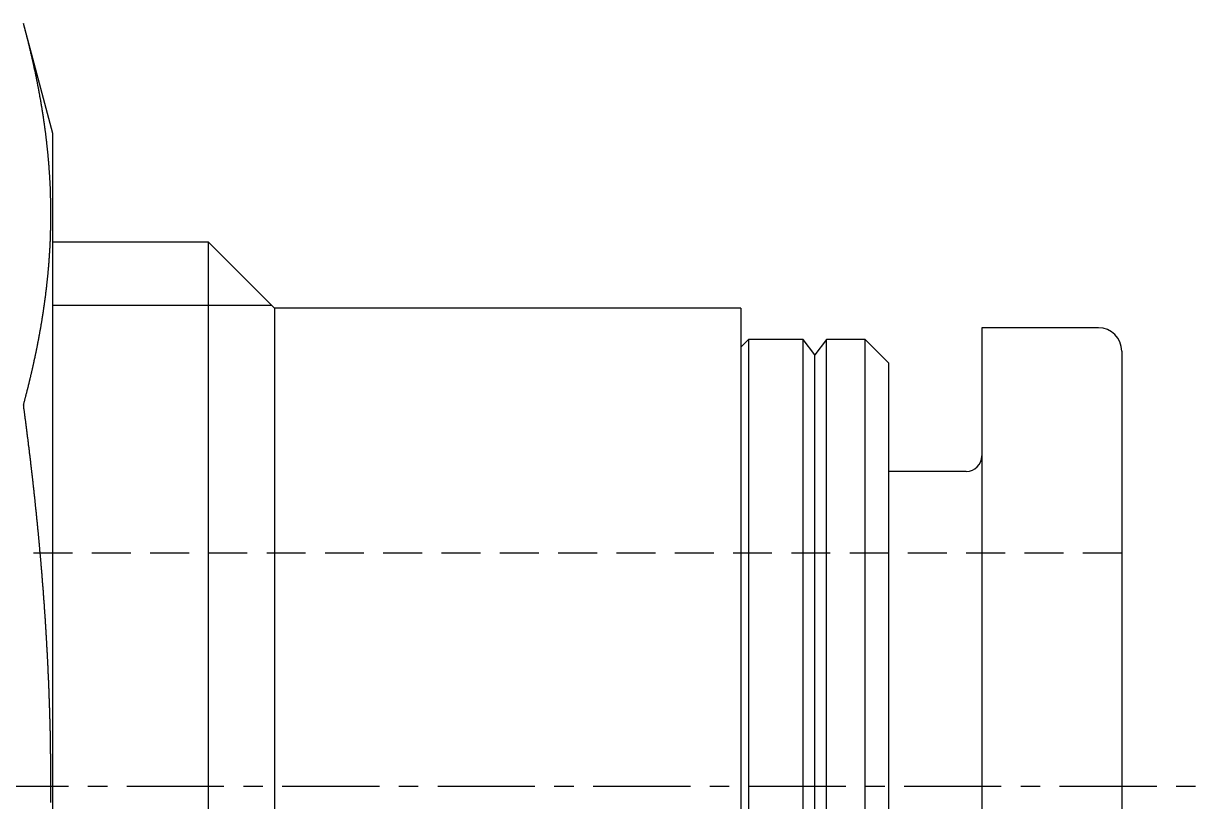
# Model space of a CAD drawing. Extents: x 8.8 to 94.1, y -12.6 to 64.2.
# Drawn here: x 48.79 to 63.92, y 18.4 to 28.41 of the extents above; entities that cross this region are included whole.
import ezdxf

# ---------------------------------------------------------------- set-up
doc = ezdxf.new("R2010")
doc.units = 0
doc.linetypes.add('CENTER', pattern=[2, 1.25, -0.25, 0.25, -0.25])
doc.linetypes.add('DASHED', pattern=[0.75, 0.5, -0.25])
doc.layers.get('0').update_dxf_attribs({"linetype": 'CONTINUOUS'})
doc.layers.add('CENTER', color=1, linetype='CENTER')
doc.layers.add('LY_1', color=7, linetype='CONTINUOUS')

msp = doc.modelspace()

# ---------------------------------------------------------------- linework, layer by layer
at = {"color": 7, "linetype": 'CONTINUOUS'}
for p, q in [((49.172, 26.995), (48.793, 28.41)), ((49.172, 10.195), (49.172, 26.995)), ((51.172, 25.595), (49.172, 25.595)), ((51.172, 11.595), (51.172, 25.595)), ((52.022, 24.745), (51.172, 25.595)), ((52.022, 24.745), (52.022, 12.445)), ((58.022, 24.745), (52.022, 24.745)), ((58.022, 24.745), (58.022, 12.445)), ((61.122, 24.495), (61.122, 12.695)), ((62.622, 24.495), (61.122, 24.495)), ((58.122, 24.345), (58.022, 24.245)), ((58.122, 24.345), (58.122, 12.845)), ((58.822, 24.345), (58.122, 24.345)), ((58.822, 12.845), (58.822, 24.345)), ((58.972, 24.145), (58.822, 24.345)), ((59.122, 24.345), (58.972, 24.145)), ((59.122, 12.845), (59.122, 24.345)), ((59.622, 24.345), (59.122, 24.345)), ((59.622, 12.845), (59.622, 24.345)), ((59.922, 24.045), (59.622, 24.345)), ((58.972, 13.045), (58.972, 24.145)), ((62.922, 24.195), (62.922, 12.995)), ((59.922, 24.045), (59.922, 13.145)), ((60.922, 22.645), (59.922, 22.645))]:
    msp.add_line(p, q, dxfattribs=at)
at = {"color": 3, "linetype": 'DASHED'}
msp.add_line((62.922, 21.595), (45.822, 21.595), dxfattribs=at)
at = {"color": 7}
for points in [[(48.793, 23.502, 0), (48.795, 23.509, 0), (48.796, 23.515, 0), (48.798, 23.521, 0), (48.8, 23.527, 0), (48.801, 23.534, 0), (48.803, 23.54, 0), (48.805, 23.546, 0), (48.806, 23.552, 0), (48.808, 23.559, 0), (48.81, 23.565, 0), (48.811, 23.571, 0), (48.813, 23.578, 0), (48.815, 23.584, 0), (48.816, 23.59, 0), (48.818, 23.596, 0), (48.819, 23.603, 0), (48.821, 23.609, 0), (48.823, 23.615, 0), (48.824, 23.621, 0), (48.826, 23.628, 0), (48.828, 23.634, 0), (48.829, 23.64, 0), (48.831, 23.647, 0), (48.832, 23.653, 0), (48.834, 23.659, 0), (48.836, 23.665, 0), (48.837, 23.672, 0), (48.839, 23.678, 0), (48.84, 23.684, 0), (48.842, 23.691, 0), (48.843, 23.697, 0), (48.845, 23.703, 0), (48.847, 23.709, 0), (48.848, 23.716, 0), (48.85, 23.722, 0), (48.851, 23.728, 0), (48.853, 23.735, 0), (48.855, 23.741, 0), (48.856, 23.747, 0), (48.858, 23.753, 0), (48.859, 23.76, 0), (48.861, 23.766, 0), (48.862, 23.772, 0), (48.864, 23.779, 0), (48.865, 23.785, 0), (48.867, 23.791, 0), (48.868, 23.797, 0), (48.87, 23.804, 0), (48.871, 23.81, 0), (48.873, 23.816, 0), (48.874, 23.823, 0), (48.876, 23.829, 0), (48.877, 23.835, 0), (48.879, 23.842, 0), (48.88, 23.848, 0), (48.882, 23.854, 0), (48.883, 23.861, 0), (48.885, 23.867, 0), (48.886, 23.873, 0), (48.888, 23.88, 0), (48.889, 23.886, 0), (48.891, 23.892, 0), (48.892, 23.898, 0), (48.894, 23.905, 0), (48.895, 23.911, 0), (48.897, 23.917, 0), (48.898, 23.924, 0), (48.9, 23.93, 0), (48.901, 23.936, 0), (48.903, 23.943, 0), (48.904, 23.949, 0), (48.906, 23.955, 0), (48.907, 23.962, 0), (48.908, 23.968, 0), (48.91, 23.974, 0), (48.911, 23.981, 0), (48.913, 23.987, 0), (48.914, 23.993, 0), (48.916, 24, 0), (48.917, 24.006, 0), (48.918, 24.012, 0), (48.92, 24.018, 0), (48.921, 24.025, 0), (48.923, 24.031, 0), (48.924, 24.038, 0), (48.925, 24.044, 0), (48.927, 24.05, 0), (48.928, 24.056, 0), (48.93, 24.063, 0), (48.931, 24.069, 0), (48.932, 24.076, 0), (48.934, 24.082, 0), (48.935, 24.088, 0), (48.936, 24.095, 0), (48.938, 24.101, 0), (48.939, 24.107, 0), (48.941, 24.113, 0), (48.942, 24.12, 0), (48.943, 24.126, 0), (48.944, 24.133, 0), (48.946, 24.139, 0), (48.947, 24.145, 0), (48.949, 24.152, 0), (48.95, 24.158, 0), (48.951, 24.164, 0), (48.953, 24.171, 0), (48.954, 24.177, 0), (48.955, 24.183, 0), (48.956, 24.19, 0), (48.958, 24.196, 0), (48.959, 24.202, 0), (48.96, 24.209, 0), (48.962, 24.215, 0), (48.963, 24.221, 0), (48.964, 24.228, 0), (48.965, 24.234, 0), (48.967, 24.241, 0), (48.968, 24.247, 0), (48.969, 24.253, 0), (48.971, 24.26, 0), (48.972, 24.266, 0), (48.973, 24.272, 0), (48.974, 24.279, 0), (48.976, 24.285, 0), (48.977, 24.291, 0), (48.978, 24.298, 0), (48.979, 24.304, 0), (48.981, 24.311, 0), (48.982, 24.317, 0), (48.983, 24.323, 0), (48.984, 24.33, 0), (48.985, 24.336, 0), (48.987, 24.342, 0), (48.988, 24.349, 0), (48.989, 24.355, 0), (48.99, 24.361, 0), (48.992, 24.368, 0), (48.993, 24.374, 0), (48.994, 24.381, 0), (48.995, 24.387, 0), (48.996, 24.393, 0), (48.997, 24.4, 0), (48.999, 24.406, 0), (49, 24.412, 0), (49.001, 24.419, 0), (49.002, 24.425, 0), (49.003, 24.431, 0), (49.004, 24.438, 0), (49.005, 24.444, 0), (49.007, 24.451, 0), (49.008, 24.457, 0), (49.009, 24.463, 0), (49.01, 24.47, 0), (49.011, 24.476, 0), (49.012, 24.483, 0), (49.014, 24.489, 0), (49.015, 24.495, 0), (49.016, 24.502, 0), (49.017, 24.508, 0), (49.018, 24.515, 0), (49.019, 24.521, 0), (49.02, 24.527, 0), (49.021, 24.534, 0), (49.022, 24.54, 0), (49.023, 24.547, 0), (49.024, 24.553, 0), (49.026, 24.559, 0), (49.027, 24.566, 0), (49.028, 24.572, 0), (49.029, 24.578, 0), (49.03, 24.585, 0), (49.031, 24.591, 0), (49.032, 24.598, 0), (49.033, 24.604, 0), (49.034, 24.61, 0), (49.035, 24.617, 0), (49.036, 24.623, 0), (49.037, 24.63, 0), (49.038, 24.636, 0), (49.039, 24.642, 0), (49.04, 24.649, 0), (49.041, 24.655, 0), (49.042, 24.662, 0), (49.043, 24.668, 0), (49.044, 24.674, 0), (49.045, 24.681, 0), (49.046, 24.687, 0), (49.047, 24.694, 0), (49.048, 24.7, 0), (49.049, 24.706, 0), (49.05, 24.713, 0), (49.051, 24.719, 0), (49.052, 24.726, 0), (49.053, 24.732, 0), (49.054, 24.739, 0), (49.055, 24.745, 0), (49.056, 24.751, 0), (49.056, 24.758, 0), (49.057, 24.764, 0), (49.058, 24.771, 0), (49.059, 24.777, 0), (49.06, 24.784, 0), (49.061, 24.79, 0), (49.062, 24.796, 0), (49.063, 24.803, 0), (49.064, 24.809, 0), (49.065, 24.816, 0), (49.066, 24.822, 0), (49.066, 24.828, 0), (49.067, 24.835, 0), (49.068, 24.841, 0), (49.069, 24.848, 0), (49.07, 24.854, 0), (49.071, 24.861, 0), (49.072, 24.867, 0), (49.073, 24.873, 0), (49.073, 24.88, 0), (49.074, 24.886, 0), (49.075, 24.893, 0), (49.076, 24.899, 0), (49.077, 24.906, 0), (49.078, 24.912, 0), (49.078, 24.918, 0), (49.079, 24.925, 0), (49.08, 24.931, 0), (49.081, 24.938, 0), (49.082, 24.944, 0), (49.082, 24.951, 0), (49.083, 24.957, 0), (49.084, 24.963, 0), (49.085, 24.97, 0), (49.086, 24.976, 0), (49.086, 24.983, 0), (49.087, 24.989, 0), (49.088, 24.996, 0), (49.089, 25.002, 0), (49.089, 25.009, 0), (49.09, 25.015, 0), (49.091, 25.021, 0), (49.092, 25.028, 0), (49.092, 25.034, 0), (49.093, 25.041, 0), (49.094, 25.047, 0), (49.094, 25.054, 0), (49.095, 25.06, 0), (49.096, 25.067, 0), (49.097, 25.073, 0), (49.097, 25.079, 0), (49.098, 25.086, 0), (49.099, 25.092, 0), (49.099, 25.099, 0), (49.1, 25.105, 0), (49.101, 25.112, 0), (49.101, 25.118, 0), (49.102, 25.125, 0), (49.103, 25.131, 0), (49.103, 25.137, 0), (49.104, 25.144, 0), (49.105, 25.15, 0), (49.105, 25.157, 0), (49.106, 25.163, 0), (49.107, 25.17, 0), (49.107, 25.176, 0), (49.108, 25.183, 0), (49.108, 25.189, 0), (49.109, 25.195, 0), (49.11, 25.202, 0), (49.11, 25.208, 0), (49.111, 25.215, 0), (49.111, 25.221, 0), (49.112, 25.228, 0), (49.113, 25.234, 0), (49.113, 25.241, 0), (49.114, 25.247, 0), (49.114, 25.254, 0), (49.115, 25.26, 0), (49.115, 25.267, 0), (49.116, 25.273, 0), (49.117, 25.279, 0), (49.117, 25.286, 0), (49.118, 25.292, 0), (49.118, 25.299, 0), (49.119, 25.305, 0), (49.119, 25.312, 0), (49.12, 25.318, 0), (49.12, 25.325, 0), (49.121, 25.331, 0), (49.121, 25.338, 0), (49.122, 25.344, 0), (49.122, 25.351, 0), (49.123, 25.357, 0), (49.123, 25.363, 0), (49.124, 25.37, 0), (49.124, 25.376, 0), (49.125, 25.383, 0), (49.125, 25.389, 0), (49.126, 25.396, 0), (49.126, 25.402, 0), (49.126, 25.409, 0), (49.127, 25.415, 0), (49.127, 25.422, 0), (49.128, 25.428, 0), (49.128, 25.435, 0), (49.129, 25.441, 0), (49.129, 25.448, 0), (49.129, 25.454, 0), (49.13, 25.46, 0), (49.13, 25.467, 0), (49.131, 25.473, 0), (49.131, 25.48, 0), (49.131, 25.486, 0), (49.132, 25.493, 0), (49.132, 25.499, 0), (49.133, 25.506, 0), (49.133, 25.512, 0), (49.133, 25.519, 0), (49.134, 25.525, 0), (49.134, 25.532, 0), (49.134, 25.538, 0), (49.135, 25.545, 0), (49.135, 25.551, 0), (49.135, 25.558, 0), (49.136, 25.564, 0), (49.136, 25.57, 0), (49.136, 25.577, 0), (49.136, 25.583, 0), (49.137, 25.59, 0), (49.137, 25.596, 0), (49.137, 25.603, 0), (49.138, 25.609, 0), (49.138, 25.616, 0), (49.138, 25.622, 0), (49.139, 25.629, 0), (49.139, 25.635, 0), (49.139, 25.642, 0), (49.139, 25.648, 0), (49.14, 25.655, 0), (49.14, 25.661, 0), (49.14, 25.668, 0), (49.14, 25.674, 0), (49.141, 25.681, 0), (49.141, 25.687, 0), (49.141, 25.694, 0), (49.141, 25.7, 0), (49.141, 25.706, 0), (49.142, 25.713, 0), (49.142, 25.72, 0), (49.142, 25.726, 0), (49.142, 25.732, 0), (49.142, 25.739, 0), (49.142, 25.745, 0), (49.143, 25.752, 0), (49.143, 25.758, 0), (49.143, 25.765, 0), (49.143, 25.771, 0), (49.143, 25.778, 0), (49.144, 25.784, 0), (49.144, 25.791, 0), (49.144, 25.797, 0), (49.144, 25.804, 0), (49.144, 25.81, 0), (49.144, 25.817, 0), (49.144, 25.823, 0), (49.144, 25.83, 0), (49.144, 25.836, 0), (49.145, 25.843, 0), (49.145, 25.849, 0), (49.145, 25.856, 0), (49.145, 25.862, 0), (49.145, 25.869, 0), (49.145, 25.875, 0), (49.145, 25.881, 0), (49.145, 25.888, 0), (49.145, 25.895, 0), (49.145, 25.901, 0), (49.145, 25.907, 0), (49.145, 25.914, 0), (49.145, 25.92, 0), (49.145, 25.927, 0), (49.145, 25.933, 0), (49.145, 25.94, 0), (49.145, 25.946, 0), (49.145, 25.953, 0), (49.145, 25.959, 0), (49.145, 25.966, 0), (49.145, 25.972, 0), (49.145, 25.979, 0), (49.145, 25.985, 0), (49.145, 25.992, 0), (49.145, 25.998, 0), (49.145, 26.005, 0), (49.145, 26.011, 0), (49.145, 26.018, 0), (49.145, 26.024, 0), (49.145, 26.031, 0), (49.145, 26.037, 0), (49.145, 26.044, 0), (49.145, 26.05, 0), (49.145, 26.057, 0), (49.145, 26.063, 0), (49.145, 26.07, 0), (49.144, 26.076, 0), (49.144, 26.082, 0), (49.144, 26.089, 0), (49.144, 26.095, 0), (49.144, 26.102, 0), (49.144, 26.108, 0), (49.144, 26.115, 0), (49.144, 26.121, 0), (49.144, 26.128, 0), (49.143, 26.134, 0), (49.143, 26.141, 0), (49.143, 26.147, 0), (49.143, 26.154, 0), (49.143, 26.16, 0), (49.142, 26.167, 0), (49.142, 26.173, 0), (49.142, 26.18, 0), (49.142, 26.186, 0), (49.142, 26.193, 0), (49.142, 26.199, 0), (49.141, 26.206, 0), (49.141, 26.212, 0), (49.141, 26.219, 0), (49.141, 26.225, 0), (49.141, 26.232, 0), (49.14, 26.238, 0), (49.14, 26.244, 0), (49.14, 26.251, 0), (49.14, 26.258, 0), (49.139, 26.264, 0), (49.139, 26.27, 0), (49.139, 26.277, 0), (49.139, 26.283, 0), (49.138, 26.29, 0), (49.138, 26.296, 0), (49.138, 26.303, 0), (49.138, 26.309, 0), (49.137, 26.316, 0), (49.137, 26.322, 0), (49.137, 26.329, 0), (49.136, 26.335, 0), (49.136, 26.342, 0), (49.136, 26.348, 0), (49.135, 26.355, 0), (49.135, 26.361, 0), (49.135, 26.368, 0), (49.134, 26.374, 0), (49.134, 26.381, 0), (49.134, 26.387, 0), (49.133, 26.393, 0), (49.133, 26.4, 0), (49.133, 26.406, 0), (49.132, 26.413, 0), (49.132, 26.419, 0), (49.131, 26.426, 0), (49.131, 26.432, 0), (49.131, 26.439, 0), (49.13, 26.445, 0), (49.13, 26.452, 0), (49.13, 26.458, 0), (49.129, 26.465, 0), (49.129, 26.471, 0), (49.128, 26.478, 0), (49.128, 26.484, 0), (49.127, 26.491, 0), (49.127, 26.497, 0), (49.127, 26.503, 0), (49.126, 26.51, 0), (49.126, 26.516, 0), (49.125, 26.523, 0), (49.125, 26.529, 0), (49.124, 26.536, 0), (49.124, 26.542, 0), (49.123, 26.549, 0), (49.123, 26.555, 0), (49.122, 26.562, 0), (49.122, 26.568, 0), (49.121, 26.575, 0), (49.121, 26.581, 0), (49.12, 26.587, 0), (49.12, 26.594, 0), (49.119, 26.6, 0), (49.119, 26.607, 0), (49.118, 26.613, 0), (49.118, 26.62, 0), (49.117, 26.626, 0), (49.117, 26.633, 0), (49.116, 26.639, 0), (49.115, 26.646, 0), (49.115, 26.652, 0), (49.114, 26.659, 0), (49.114, 26.665, 0), (49.113, 26.672, 0), (49.113, 26.678, 0), (49.112, 26.684, 0), (49.111, 26.691, 0), (49.111, 26.697, 0), (49.11, 26.704, 0), (49.11, 26.71, 0), (49.109, 26.717, 0), (49.108, 26.723, 0), (49.108, 26.73, 0), (49.107, 26.736, 0), (49.107, 26.742, 0), (49.106, 26.749, 0), (49.105, 26.755, 0), (49.105, 26.762, 0), (49.104, 26.768, 0), (49.103, 26.775, 0), (49.103, 26.781, 0), (49.102, 26.788, 0), (49.102, 26.794, 0), (49.101, 26.8, 0), (49.1, 26.807, 0), (49.099, 26.813, 0), (49.099, 26.82, 0), (49.098, 26.826, 0), (49.097, 26.833, 0), (49.097, 26.839, 0), (49.096, 26.846, 0), (49.095, 26.852, 0), (49.095, 26.858, 0), (49.094, 26.865, 0), (49.093, 26.871, 0), (49.092, 26.878, 0), (49.092, 26.884, 0), (49.091, 26.891, 0), (49.09, 26.897, 0), (49.089, 26.904, 0), (49.089, 26.91, 0), (49.088, 26.916, 0), (49.087, 26.923, 0), (49.086, 26.929, 0), (49.086, 26.936, 0), (49.085, 26.942, 0), (49.084, 26.949, 0), (49.083, 26.955, 0), (49.083, 26.962, 0), (49.082, 26.968, 0), (49.081, 26.974, 0), (49.08, 26.981, 0), (49.079, 26.987, 0), (49.078, 26.994, 0), (49.078, 27, 0), (49.077, 27.007, 0), (49.076, 27.013, 0), (49.075, 27.019, 0), (49.074, 27.026, 0), (49.073, 27.032, 0), (49.073, 27.039, 0), (49.072, 27.045, 0), (49.071, 27.052, 0), (49.07, 27.058, 0), (49.069, 27.064, 0), (49.068, 27.071, 0), (49.067, 27.077, 0), (49.066, 27.084, 0), (49.066, 27.09, 0), (49.065, 27.096, 0), (49.064, 27.103, 0), (49.063, 27.109, 0), (49.062, 27.116, 0), (49.061, 27.122, 0), (49.06, 27.129, 0), (49.059, 27.135, 0), (49.058, 27.142, 0), (49.057, 27.148, 0), (49.056, 27.154, 0), (49.056, 27.161, 0), (49.055, 27.167, 0), (49.054, 27.174, 0), (49.053, 27.18, 0), (49.052, 27.186, 0), (49.051, 27.193, 0), (49.05, 27.199, 0), (49.049, 27.206, 0), (49.048, 27.212, 0), (49.047, 27.218, 0), (49.046, 27.225, 0), (49.045, 27.231, 0), (49.044, 27.238, 0), (49.043, 27.244, 0), (49.042, 27.25, 0), (49.041, 27.257, 0), (49.04, 27.263, 0), (49.039, 27.27, 0), (49.038, 27.276, 0), (49.037, 27.282, 0), (49.036, 27.289, 0), (49.035, 27.295, 0), (49.034, 27.302, 0), (49.033, 27.308, 0), (49.032, 27.314, 0), (49.031, 27.321, 0), (49.03, 27.327, 0), (49.029, 27.334, 0), (49.028, 27.34, 0), (49.026, 27.346, 0), (49.026, 27.353, 0), (49.024, 27.359, 0), (49.023, 27.366, 0), (49.022, 27.372, 0), (49.021, 27.378, 0), (49.02, 27.385, 0), (49.019, 27.391, 0), (49.018, 27.398, 0), (49.017, 27.404, 0), (49.016, 27.41, 0), (49.015, 27.417, 0), (49.014, 27.423, 0), (49.012, 27.43, 0), (49.011, 27.436, 0), (49.01, 27.442, 0), (49.009, 27.449, 0), (49.008, 27.455, 0), (49.007, 27.461, 0), (49.005, 27.468, 0), (49.004, 27.474, 0), (49.003, 27.481, 0), (49.002, 27.487, 0), (49.001, 27.493, 0), (49, 27.5, 0), (48.999, 27.506, 0), (48.997, 27.512, 0), (48.996, 27.519, 0), (48.995, 27.525, 0), (48.994, 27.532, 0), (48.993, 27.538, 0), (48.992, 27.544, 0), (48.99, 27.551, 0), (48.989, 27.557, 0), (48.988, 27.564, 0), (48.987, 27.57, 0), (48.986, 27.576, 0), (48.984, 27.583, 0), (48.983, 27.589, 0), (48.982, 27.595, 0), (48.981, 27.602, 0), (48.979, 27.608, 0), (48.978, 27.614, 0), (48.977, 27.621, 0), (48.976, 27.627, 0), (48.974, 27.634, 0), (48.973, 27.64, 0), (48.972, 27.646, 0), (48.971, 27.652, 0), (48.969, 27.659, 0), (48.968, 27.665, 0), (48.967, 27.672, 0), (48.965, 27.678, 0), (48.964, 27.684, 0), (48.963, 27.691, 0), (48.962, 27.697, 0), (48.96, 27.703, 0), (48.959, 27.71, 0), (48.958, 27.716, 0), (48.956, 27.722, 0), (48.955, 27.729, 0), (48.954, 27.735, 0), (48.953, 27.741, 0), (48.951, 27.748, 0), (48.95, 27.754, 0), (48.949, 27.761, 0), (48.947, 27.767, 0), (48.946, 27.773, 0), (48.945, 27.78, 0), (48.943, 27.786, 0), (48.942, 27.792, 0), (48.941, 27.799, 0), (48.939, 27.805, 0), (48.938, 27.811, 0), (48.936, 27.818, 0), (48.935, 27.824, 0), (48.934, 27.83, 0), (48.932, 27.837, 0), (48.931, 27.843, 0), (48.93, 27.849, 0), (48.928, 27.856, 0), (48.927, 27.862, 0), (48.925, 27.868, 0), (48.924, 27.875, 0), (48.923, 27.881, 0), (48.921, 27.887, 0), (48.92, 27.894, 0), (48.918, 27.9, 0), (48.917, 27.906, 0), (48.916, 27.913, 0), (48.914, 27.919, 0), (48.913, 27.925, 0), (48.911, 27.932, 0), (48.91, 27.938, 0), (48.908, 27.944, 0), (48.907, 27.951, 0), (48.906, 27.957, 0), (48.904, 27.963, 0), (48.903, 27.97, 0), (48.901, 27.976, 0), (48.9, 27.982, 0), (48.898, 27.988, 0), (48.897, 27.995, 0), (48.895, 28.001, 0), (48.894, 28.007, 0), (48.892, 28.014, 0), (48.891, 28.02, 0), (48.889, 28.026, 0), (48.888, 28.033, 0), (48.886, 28.039, 0), (48.885, 28.045, 0), (48.883, 28.052, 0), (48.882, 28.058, 0), (48.88, 28.064, 0), (48.879, 28.07, 0), (48.877, 28.077, 0), (48.876, 28.083, 0), (48.874, 28.089, 0), (48.873, 28.096, 0), (48.871, 28.102, 0), (48.87, 28.108, 0), (48.868, 28.115, 0), (48.867, 28.121, 0), (48.865, 28.127, 0), (48.864, 28.134, 0), (48.862, 28.14, 0), (48.861, 28.146, 0), (48.859, 28.152, 0), (48.858, 28.159, 0), (48.856, 28.165, 0), (48.855, 28.171, 0), (48.853, 28.178, 0), (48.851, 28.184, 0), (48.85, 28.19, 0), (48.848, 28.196, 0), (48.847, 28.203, 0), (48.845, 28.209, 0), (48.844, 28.215, 0), (48.842, 28.222, 0), (48.84, 28.228, 0), (48.839, 28.234, 0), (48.837, 28.24, 0), (48.836, 28.247, 0), (48.834, 28.253, 0), (48.832, 28.259, 0), (48.831, 28.266, 0), (48.829, 28.272, 0), (48.828, 28.278, 0), (48.826, 28.284, 0), (48.824, 28.291, 0), (48.823, 28.297, 0), (48.821, 28.303, 0), (48.819, 28.309, 0), (48.818, 28.316, 0), (48.816, 28.322, 0), (48.815, 28.328, 0), (48.813, 28.335, 0), (48.811, 28.341, 0), (48.81, 28.347, 0), (48.808, 28.353, 0), (48.806, 28.36, 0), (48.805, 28.366, 0), (48.803, 28.372, 0), (48.801, 28.378, 0), (48.8, 28.385, 0), (48.798, 28.391, 0), (48.796, 28.397, 0), (48.795, 28.404, 0), (48.793, 28.41, 0)], [(49.145, 18.387, 0), (49.145, 18.399, 0), (49.145, 18.411, 0), (49.145, 18.423, 0), (49.145, 18.435, 0), (49.145, 18.447, 0), (49.145, 18.459, 0), (49.145, 18.47, 0), (49.145, 18.482, 0), (49.145, 18.494, 0), (49.145, 18.506, 0), (49.145, 18.518, 0), (49.145, 18.53, 0), (49.145, 18.541, 0), (49.145, 18.553, 0), (49.145, 18.565, 0), (49.145, 18.577, 0), (49.145, 18.589, 0), (49.145, 18.601, 0), (49.145, 18.613, 0), (49.145, 18.625, 0), (49.145, 18.636, 0), (49.145, 18.648, 0), (49.145, 18.66, 0), (49.145, 18.672, 0), (49.145, 18.684, 0), (49.145, 18.696, 0), (49.145, 18.707, 0), (49.145, 18.719, 0), (49.145, 18.731, 0), (49.145, 18.743, 0), (49.145, 18.755, 0), (49.145, 18.767, 0), (49.145, 18.779, 0), (49.145, 18.79, 0), (49.145, 18.802, 0), (49.145, 18.814, 0), (49.145, 18.826, 0), (49.144, 18.838, 0), (49.144, 18.85, 0), (49.144, 18.861, 0), (49.144, 18.873, 0), (49.144, 18.885, 0), (49.144, 18.897, 0), (49.144, 18.909, 0), (49.144, 18.921, 0), (49.144, 18.933, 0), (49.143, 18.944, 0), (49.143, 18.956, 0), (49.143, 18.968, 0), (49.143, 18.98, 0), (49.143, 18.992, 0), (49.143, 19.004, 0), (49.142, 19.015, 0), (49.142, 19.027, 0), (49.142, 19.039, 0), (49.142, 19.051, 0), (49.142, 19.063, 0), (49.142, 19.075, 0), (49.142, 19.087, 0), (49.141, 19.099, 0), (49.141, 19.11, 0), (49.141, 19.122, 0), (49.141, 19.134, 0), (49.141, 19.146, 0), (49.14, 19.158, 0), (49.14, 19.17, 0), (49.14, 19.181, 0), (49.14, 19.193, 0), (49.139, 19.205, 0), (49.139, 19.217, 0), (49.139, 19.229, 0), (49.139, 19.241, 0), (49.139, 19.253, 0), (49.138, 19.264, 0), (49.138, 19.276, 0), (49.138, 19.288, 0), (49.138, 19.3, 0), (49.137, 19.312, 0), (49.137, 19.324, 0), (49.137, 19.335, 0), (49.136, 19.347, 0), (49.136, 19.359, 0), (49.136, 19.371, 0), (49.136, 19.383, 0), (49.135, 19.395, 0), (49.135, 19.407, 0), (49.135, 19.418, 0), (49.134, 19.43, 0), (49.134, 19.442, 0), (49.134, 19.454, 0), (49.133, 19.466, 0), (49.133, 19.478, 0), (49.133, 19.489, 0), (49.132, 19.501, 0), (49.132, 19.513, 0), (49.132, 19.525, 0), (49.131, 19.537, 0), (49.131, 19.549, 0), (49.131, 19.561, 0), (49.13, 19.572, 0), (49.13, 19.584, 0), (49.13, 19.596, 0), (49.129, 19.608, 0), (49.129, 19.62, 0), (49.128, 19.632, 0), (49.128, 19.643, 0), (49.128, 19.655, 0), (49.127, 19.667, 0), (49.127, 19.679, 0), (49.127, 19.691, 0), (49.126, 19.703, 0), (49.126, 19.715, 0), (49.125, 19.726, 0), (49.125, 19.738, 0), (49.124, 19.75, 0), (49.124, 19.762, 0), (49.123, 19.774, 0), (49.123, 19.785, 0), (49.123, 19.797, 0), (49.122, 19.809, 0), (49.122, 19.821, 0), (49.121, 19.833, 0), (49.121, 19.845, 0), (49.12, 19.857, 0), (49.12, 19.868, 0), (49.119, 19.88, 0), (49.119, 19.892, 0), (49.118, 19.904, 0), (49.118, 19.916, 0), (49.117, 19.928, 0), (49.117, 19.939, 0), (49.117, 19.951, 0), (49.116, 19.963, 0), (49.115, 19.975, 0), (49.115, 19.987, 0), (49.114, 19.999, 0), (49.114, 20.011, 0), (49.113, 20.022, 0), (49.113, 20.034, 0), (49.112, 20.046, 0), (49.112, 20.058, 0), (49.111, 20.07, 0), (49.111, 20.081, 0), (49.11, 20.093, 0), (49.11, 20.105, 0), (49.109, 20.117, 0), (49.108, 20.129, 0), (49.108, 20.141, 0), (49.107, 20.153, 0), (49.107, 20.164, 0), (49.106, 20.176, 0), (49.106, 20.188, 0), (49.105, 20.2, 0), (49.104, 20.212, 0), (49.104, 20.224, 0), (49.103, 20.235, 0), (49.103, 20.247, 0), (49.102, 20.259, 0), (49.101, 20.271, 0), (49.101, 20.283, 0), (49.1, 20.295, 0), (49.1, 20.306, 0), (49.099, 20.318, 0), (49.098, 20.33, 0), (49.098, 20.342, 0), (49.097, 20.354, 0), (49.096, 20.366, 0), (49.096, 20.377, 0), (49.095, 20.389, 0), (49.094, 20.401, 0), (49.094, 20.413, 0), (49.093, 20.425, 0), (49.092, 20.437, 0), (49.092, 20.448, 0), (49.091, 20.46, 0), (49.09, 20.472, 0), (49.09, 20.484, 0), (49.089, 20.496, 0), (49.088, 20.508, 0), (49.088, 20.519, 0), (49.087, 20.531, 0), (49.086, 20.543, 0), (49.086, 20.555, 0), (49.085, 20.567, 0), (49.084, 20.578, 0), (49.083, 20.59, 0), (49.083, 20.602, 0), (49.082, 20.614, 0), (49.081, 20.626, 0), (49.08, 20.638, 0), (49.08, 20.649, 0), (49.079, 20.661, 0), (49.078, 20.673, 0), (49.077, 20.685, 0), (49.077, 20.697, 0), (49.076, 20.709, 0), (49.075, 20.721, 0), (49.074, 20.732, 0), (49.074, 20.744, 0), (49.073, 20.756, 0), (49.072, 20.768, 0), (49.071, 20.78, 0), (49.071, 20.791, 0), (49.07, 20.803, 0), (49.069, 20.815, 0), (49.068, 20.827, 0), (49.067, 20.839, 0), (49.066, 20.851, 0), (49.066, 20.862, 0), (49.065, 20.874, 0), (49.064, 20.886, 0), (49.063, 20.898, 0), (49.062, 20.91, 0), (49.062, 20.922, 0), (49.061, 20.933, 0), (49.06, 20.945, 0), (49.059, 20.957, 0), (49.058, 20.969, 0), (49.057, 20.981, 0), (49.056, 20.992, 0), (49.056, 21.004, 0), (49.055, 21.016, 0), (49.054, 21.028, 0), (49.053, 21.04, 0), (49.052, 21.052, 0), (49.051, 21.063, 0), (49.05, 21.075, 0), (49.05, 21.087, 0), (49.049, 21.099, 0), (49.048, 21.111, 0), (49.047, 21.122, 0), (49.046, 21.134, 0), (49.045, 21.146, 0), (49.044, 21.158, 0), (49.043, 21.17, 0), (49.042, 21.181, 0), (49.041, 21.193, 0), (49.04, 21.205, 0), (49.039, 21.217, 0), (49.038, 21.229, 0), (49.038, 21.241, 0), (49.037, 21.252, 0), (49.036, 21.264, 0), (49.035, 21.276, 0), (49.034, 21.288, 0), (49.033, 21.3, 0), (49.032, 21.311, 0), (49.031, 21.323, 0), (49.03, 21.335, 0), (49.029, 21.347, 0), (49.028, 21.359, 0), (49.027, 21.37, 0), (49.026, 21.382, 0), (49.025, 21.394, 0), (49.024, 21.406, 0), (49.023, 21.418, 0), (49.022, 21.43, 0), (49.021, 21.441, 0), (49.02, 21.453, 0), (49.019, 21.465, 0), (49.018, 21.477, 0), (49.017, 21.488, 0), (49.016, 21.5, 0), (49.015, 21.512, 0), (49.014, 21.524, 0), (49.013, 21.536, 0), (49.012, 21.547, 0), (49.011, 21.559, 0), (49.01, 21.571, 0), (49.009, 21.583, 0), (49.008, 21.595, 0), (49.007, 21.607, 0), (49.005, 21.618, 0), (49.005, 21.63, 0), (49.003, 21.642, 0), (49.002, 21.654, 0), (49.001, 21.666, 0), (49, 21.677, 0), (48.999, 21.689, 0), (48.998, 21.701, 0), (48.997, 21.713, 0), (48.996, 21.725, 0), (48.995, 21.736, 0), (48.994, 21.748, 0), (48.993, 21.76, 0), (48.992, 21.772, 0), (48.99, 21.784, 0), (48.989, 21.795, 0), (48.988, 21.807, 0), (48.987, 21.819, 0), (48.986, 21.831, 0), (48.985, 21.843, 0), (48.984, 21.854, 0), (48.983, 21.866, 0), (48.981, 21.878, 0), (48.98, 21.89, 0), (48.979, 21.901, 0), (48.978, 21.913, 0), (48.977, 21.925, 0), (48.976, 21.937, 0), (48.974, 21.949, 0), (48.973, 21.96, 0), (48.972, 21.972, 0), (48.971, 21.984, 0), (48.97, 21.996, 0), (48.969, 22.008, 0), (48.967, 22.02, 0), (48.966, 22.031, 0), (48.965, 22.043, 0), (48.964, 22.055, 0), (48.963, 22.067, 0), (48.962, 22.078, 0), (48.96, 22.09, 0), (48.959, 22.102, 0), (48.958, 22.114, 0), (48.957, 22.126, 0), (48.955, 22.137, 0), (48.954, 22.149, 0), (48.953, 22.161, 0), (48.952, 22.173, 0), (48.951, 22.184, 0), (48.949, 22.196, 0), (48.948, 22.208, 0), (48.947, 22.22, 0), (48.946, 22.232, 0), (48.944, 22.243, 0), (48.943, 22.255, 0), (48.942, 22.267, 0), (48.941, 22.279, 0), (48.939, 22.291, 0), (48.938, 22.302, 0), (48.937, 22.314, 0), (48.936, 22.326, 0), (48.934, 22.338, 0), (48.933, 22.349, 0), (48.932, 22.361, 0), (48.931, 22.373, 0), (48.929, 22.385, 0), (48.928, 22.397, 0), (48.927, 22.408, 0), (48.925, 22.42, 0), (48.924, 22.432, 0), (48.923, 22.444, 0), (48.921, 22.456, 0), (48.92, 22.467, 0), (48.919, 22.479, 0), (48.917, 22.491, 0), (48.916, 22.503, 0), (48.915, 22.514, 0), (48.913, 22.526, 0), (48.912, 22.538, 0), (48.911, 22.55, 0), (48.91, 22.561, 0), (48.908, 22.573, 0), (48.907, 22.585, 0), (48.906, 22.597, 0), (48.904, 22.609, 0), (48.903, 22.62, 0), (48.901, 22.632, 0), (48.9, 22.644, 0), (48.899, 22.656, 0), (48.897, 22.668, 0), (48.896, 22.679, 0), (48.895, 22.691, 0), (48.893, 22.703, 0), (48.892, 22.715, 0), (48.891, 22.726, 0), (48.889, 22.738, 0), (48.888, 22.75, 0), (48.886, 22.762, 0), (48.885, 22.773, 0), (48.884, 22.785, 0), (48.882, 22.797, 0), (48.881, 22.809, 0), (48.879, 22.82, 0), (48.878, 22.832, 0), (48.877, 22.844, 0), (48.875, 22.856, 0), (48.874, 22.867, 0), (48.872, 22.879, 0), (48.871, 22.891, 0), (48.87, 22.903, 0), (48.868, 22.915, 0), (48.867, 22.926, 0), (48.865, 22.938, 0), (48.864, 22.95, 0), (48.862, 22.962, 0), (48.861, 22.973, 0), (48.859, 22.985, 0), (48.858, 22.997, 0), (48.857, 23.009, 0), (48.855, 23.02, 0), (48.854, 23.032, 0), (48.852, 23.044, 0), (48.851, 23.056, 0), (48.849, 23.067, 0), (48.848, 23.079, 0), (48.846, 23.091, 0), (48.845, 23.103, 0), (48.843, 23.114, 0), (48.842, 23.126, 0), (48.84, 23.138, 0), (48.839, 23.15, 0), (48.837, 23.162, 0), (48.836, 23.173, 0), (48.834, 23.185, 0), (48.833, 23.197, 0), (48.831, 23.209, 0), (48.83, 23.22, 0), (48.828, 23.232, 0), (48.827, 23.244, 0), (48.825, 23.256, 0), (48.824, 23.267, 0), (48.822, 23.279, 0), (48.821, 23.291, 0), (48.819, 23.303, 0), (48.818, 23.314, 0), (48.816, 23.326, 0), (48.815, 23.338, 0), (48.813, 23.35, 0), (48.812, 23.361, 0), (48.81, 23.373, 0), (48.809, 23.385, 0), (48.807, 23.397, 0), (48.806, 23.408, 0), (48.804, 23.42, 0), (48.802, 23.432, 0), (48.801, 23.444, 0), (48.799, 23.455, 0), (48.798, 23.467, 0), (48.796, 23.479, 0), (48.795, 23.491, 0), (48.793, 23.502, 0)]]:
    msp.add_polyline3d(points, dxfattribs=at)
at = {"color": 7, "linetype": 'CONTINUOUS'}
for centre, radius, start, end in [((62.622, 24.195), 0.3, 0, 90), ((60.922, 22.845), 0.2, 270, 0)]:
    msp.add_arc(centre, radius, start, end, dxfattribs=at)
at = {"layer": 'CENTER', "color": 1, "linetype": 'CENTER'}
msp.add_line((26.122, 18.595), (63.922, 18.595), dxfattribs=at)
at = {"layer": 'LY_1', "color": 3, "linetype": 'CONTINUOUS'}
msp.add_line((51.984, 24.783), (49.172, 24.783), dxfattribs=at)

doc.saveas('drawing.dxf')
